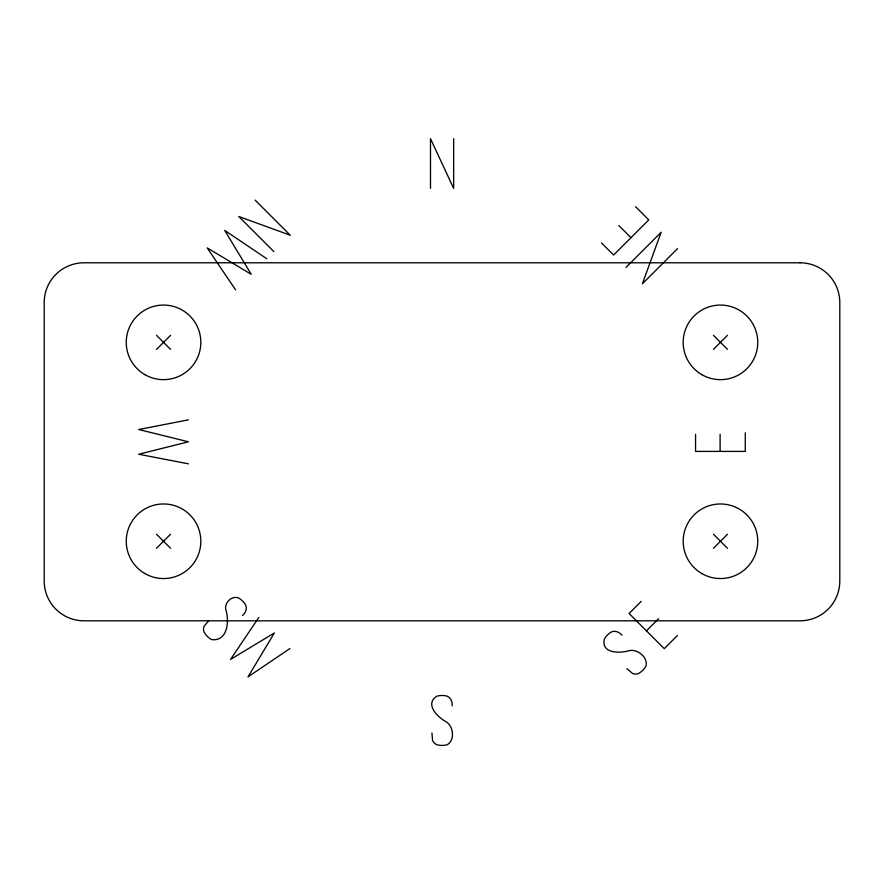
<?xml version="1.0" encoding="UTF-8"?>
<svg xmlns="http://www.w3.org/2000/svg" width="884" height="884" viewBox="0 0 884 884"><rect width="100%" height="100%" fill="white"/><g stroke="black" fill="none" stroke-linecap="round" stroke-linejoin="round"><path stroke-width="1.33" d="M258.835 617.43L230.514 659.431L274.36 632.955L247.984 676.912L289.93 648.536M156.512 349.39L170.568 335.323M156.512 548.29L170.568 534.223M208.944 620.48L204.149 626.137A7.978 7.978 0 0 0 204.116 632.137A18.332 18.332 0 0 0 211.574 639.585C227.796 641.828 229.564 620.513 225.718 609.441C224.481 602.634 231.575 595.484 238.371 597.882A18.332 18.332 0 0 1 245.829 605.33C247.244 609.12 245.409 613.109 242.437 615.562M625.994 267.421L661.155 232.26L642.37 283.797L677.531 248.636M713.432 349.39L727.488 335.323M641.209 601.374L629.088 613.507L664.249 648.668L677.398 635.508M713.432 548.29L727.488 534.223M646.447 630.867L658.569 618.734M188.436 419.856L138.711 429.513L188.436 441.801L138.711 454.232L188.436 463.835M266.769 258.747L224.713 230.381L251.222 274.294L207.21 247.885L235.63 289.897M635.618 206.723L648.768 219.873L613.606 255.034L601.485 242.912M618.844 225.553L630.966 237.674M713.432 335.323L727.488 349.39M713.432 534.223L727.488 548.29M255.1 200.093L290.261 235.255L238.724 216.47L273.885 251.631M621.949 635.165C619.496 632.204 615.507 630.358 611.717 631.784A18.332 18.332 0 0 0 604.269 639.231C600.987 653.895 620.469 653.409 629.353 650.602C637.552 648.823 648.237 657.409 645.972 666.028A18.332 18.332 0 0 1 638.524 673.486A7.978 7.978 0 0 1 632.524 673.464L626.866 668.658M156.512 335.323L170.568 349.39M156.512 534.223L170.568 548.29M745.278 432.806L745.278 451.404L695.553 451.404L695.553 434.254M720.106 434.254L720.106 451.404M453.658 138.689L453.658 188.414L430.497 138.689L430.497 188.414M452.155 705.852C452.531 702.029 451.006 697.896 447.326 696.227A18.332 18.332 0 0 0 436.784 696.227C424.099 704.272 438.21 717.709 446.486 722.007C453.547 726.538 455.028 740.162 447.326 744.671A18.332 18.332 0 0 1 436.784 744.671A7.978 7.978 0 0 1 432.563 740.416L431.956 733.013M800.02 262.791L83.98 262.791A39.78 39.78 0 0 0 44.2 302.571L44.2 581.031A39.78 39.78 0 0 0 83.98 620.811L800.02 620.811A39.78 39.78 0 0 0 839.8 581.031L839.8 302.571A39.78 39.78 0 0 0 800.02 262.791M144.888 374.65A37.294 37.294 0 0 0 200.834 342.351A37.294 37.294 0 0 0 144.888 310.063A37.294 37.294 0 0 0 144.888 374.65M701.819 573.55A37.294 37.294 0 0 0 757.754 541.251A37.294 37.294 0 0 0 701.819 508.963A37.294 37.294 0 0 0 701.819 573.55M701.819 374.65A37.294 37.294 0 0 0 757.754 342.351A37.294 37.294 0 0 0 701.819 310.063A37.294 37.294 0 0 0 701.819 374.65M144.888 573.55A37.294 37.294 0 0 0 200.834 541.251A37.294 37.294 0 0 0 144.888 508.963A37.294 37.294 0 0 0 144.888 573.55"/></g></svg>
